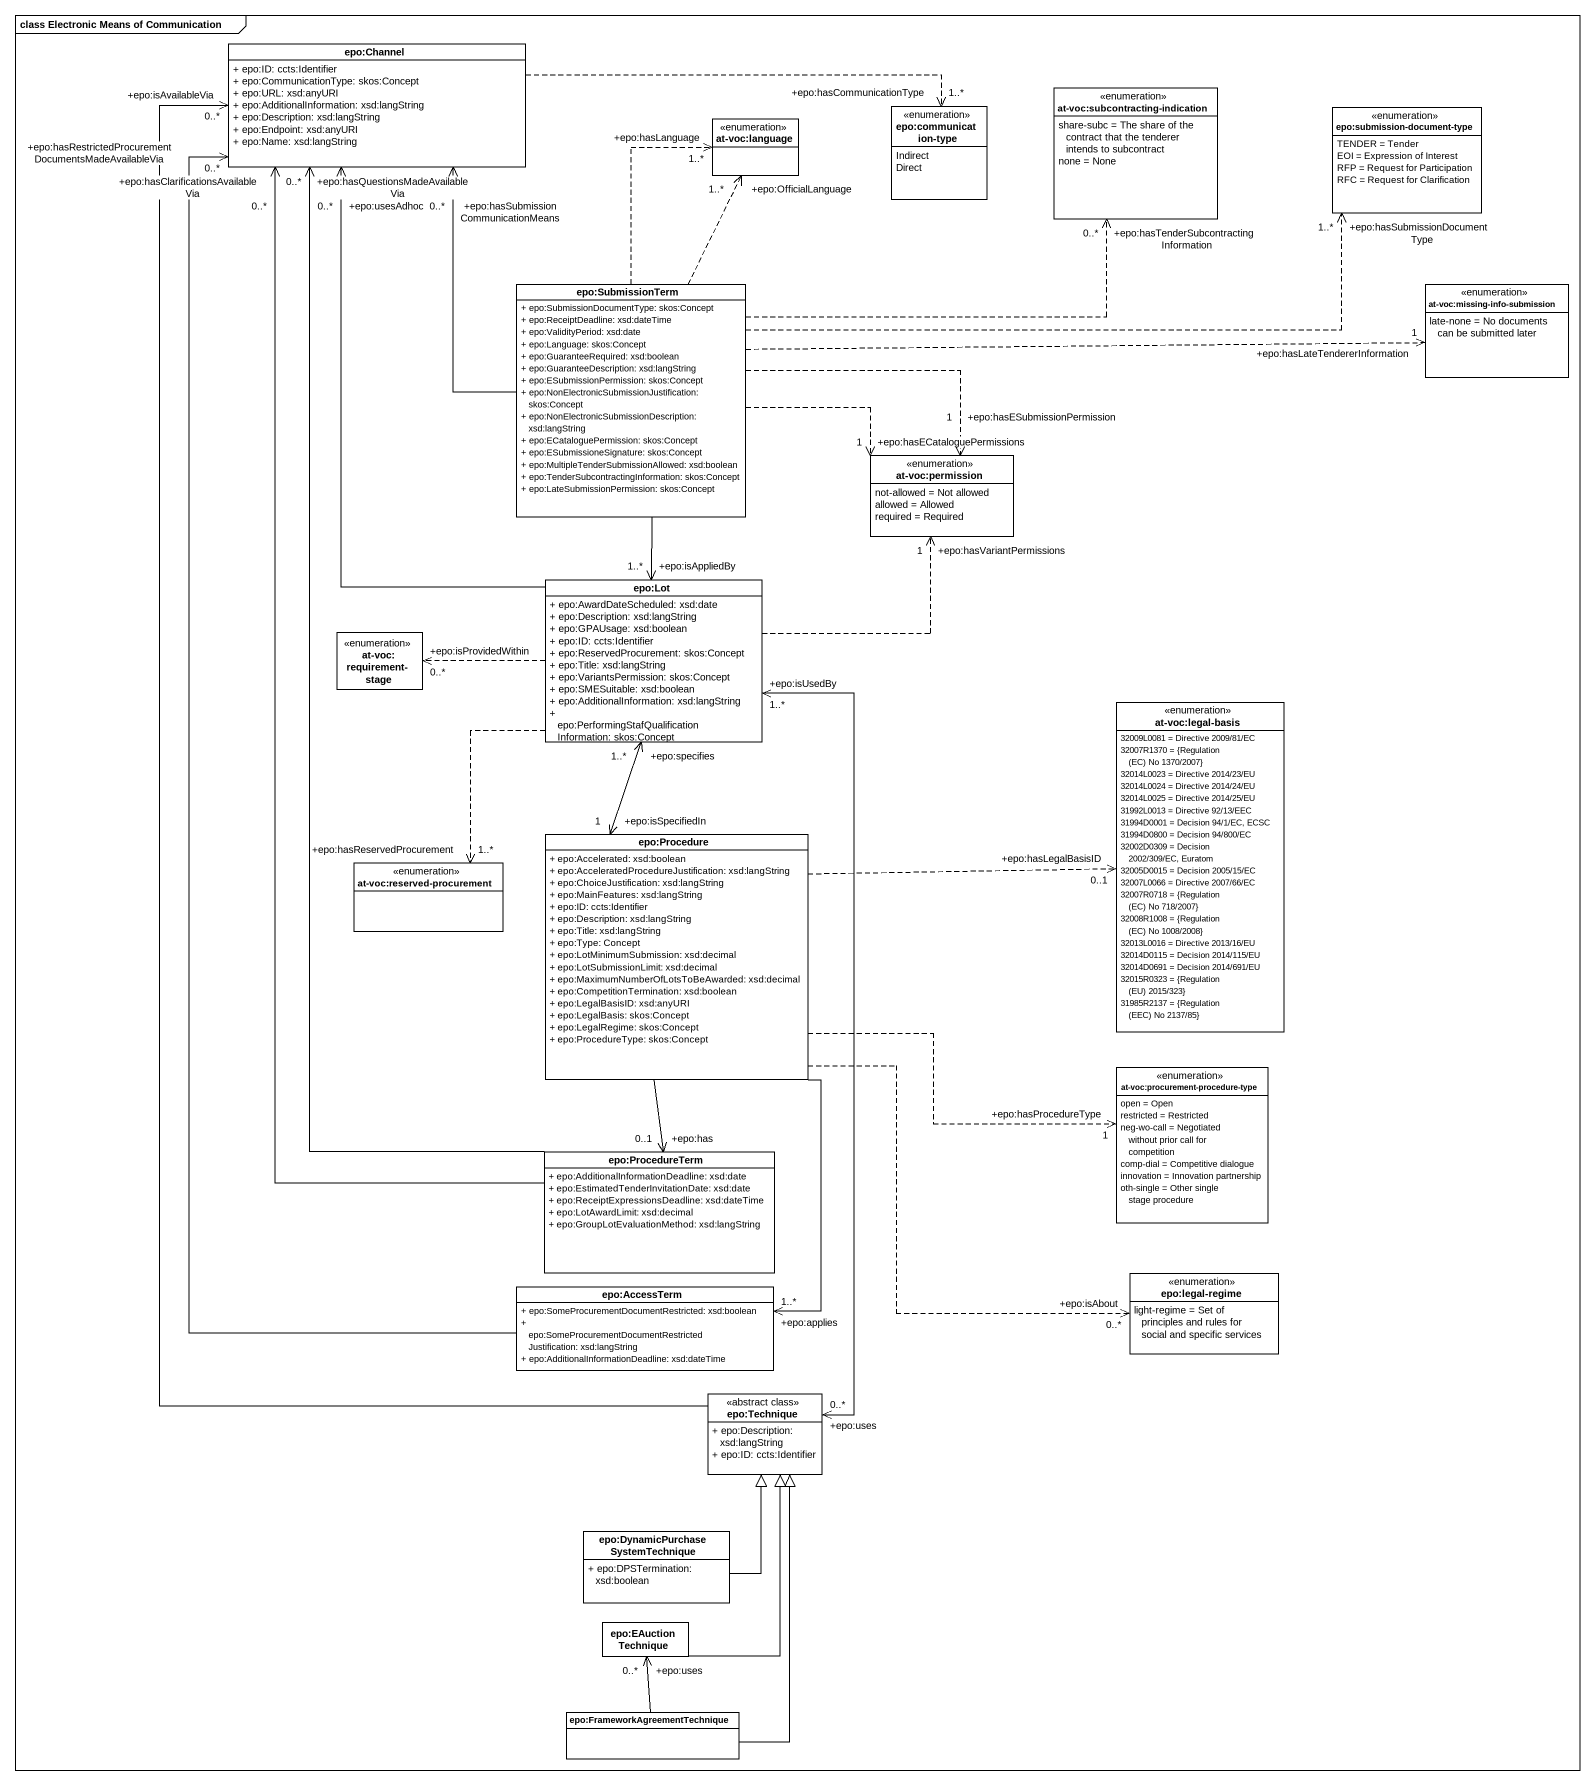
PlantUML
@startuml
mainframe class Electronic Means of Communication
hide circle
hide empty members
skinparam classAttributeIconSize 0
class "epo:Channel" as epo_Channel {
  + epo:ID: ccts:Identifier
  + epo:CommunicationType: skos:Concept
  + epo:URL: xsd:anyURI
  + epo:AdditionalInformation: xsd:langString
  + epo:Description: xsd:langString
  + epo:Endpoint: xsd:anyURI
  + epo:Name: xsd:langString
}
enum "at-voc:subcontracting-indication" as at_voc_subcontracting {
  share-subc = The share of the contract that the tenderer intends to subcontract
  none = None
}
enum "at-voc:language" as at_voc_language
enum "epo:communication-type" as epo_communication_type {
  Indirect
  Direct
}
enum "epo:submission-document-type" as epo_submission_document_type {
  TENDER = Tender
  EOI = Expression of Interest
  RFP = Request for Participation
  RFC = Request for Clarification
}
class "epo:SubmissionTerm" as epo_SubmissionTerm {
  + epo:SubmissionDocumentType: skos:Concept
  + epo:ReceiptDeadline: xsd:dateTime
  + epo:ValidityPeriod: xsd:date
  + epo:Language: skos:Concept
  + epo:GuaranteeRequired: xsd:boolean
  + epo:GuaranteeDescription: xsd:langString
  + epo:ESubmissionPermission: skos:Concept
  + epo:NonElectronicSubmissionJustification: skos:Concept
  + epo:NonElectronicSubmissionDescription: xsd:langString
  + epo:ECataloguePermission: skos:Concept
  + epo:ESubmissioneSignature: skos:Concept
  + epo:MultipleTenderSubmissionAllowed: xsd:boolean
  + epo:TenderSubcontractingInformation: skos:Concept
  + epo:LateSubmissionPermission: skos:Concept
}
enum "at-voc:missing-info-submission" as at_voc_missing_info {
  late-none = No documents can be submitted later
}
enum "at-voc:permission" as at_voc_permission {
  not-allowed = Not allowed
  allowed = Allowed
  required = Required
}
class "epo:Lot" as epo_Lot {
  + epo:AwardDateScheduled: xsd:date
  + epo:Description: xsd:langString
  + epo:GPAUsage: xsd:boolean
  + epo:ID: ccts:Identifier
  + epo:ReservedProcurement: skos:Concept
  + epo:Title: xsd:langString
  + epo:VariantsPermission: skos:Concept
  + epo:SMESuitable: xsd:boolean
  + epo:AdditionalInformation: xsd:langString
  + epo:PerformingStafQualificationInformation: skos:Concept
}
enum "at-voc:requirement-stage" as at_voc_requirement_stage
enum "at-voc:legal-basis" as at_voc_legal_basis {
  32009L0081 = Directive 2009/81/EC
  {field} 32007R1370 = {Regulation (EC) No 1370/2007}
  32014L0023 = Directive 2014/23/EU
  32014L0024 = Directive 2014/24/EU
  32014L0025 = Directive 2014/25/EU
  31992L0013 = Directive 92/13/EEC
  31994D0001 = Decision 94/1/EC, ECSC
  31994D0800 = Decision 94/800/EC
  32002D0309 = Decision 2002/309/EC, Euratom
  32005D0015 = Decision 2005/15/EC
  32007L0066 = Directive 2007/66/EC
  {field} 32007R0718 = {Regulation (EC) No 718/2007}
  {field} 32008R1008 = {Regulation (EC) No 1008/2008}
  32013L0016 = Directive 2013/16/EU
  32014D0115 = Decision 2014/115/EU
  32014D0691 = Decision 2014/691/EU
  {field} 32015R0323 = {Regulation (EU) 2015/323}
  {field} 31985R2137 = {Regulation (EEC) No 2137/85}
}
enum "at-voc:reserved-procurement" as at_voc_reserved_procurement
class "epo:Procedure" as epo_Procedure {
  + epo:Accelerated: xsd:boolean
  + epo:AcceleratedProcedureJustification: xsd:langString
  + epo:ChoiceJustification: xsd:langString
  + epo:MainFeatures: xsd:langString
  + epo:ID: ccts:Identifier
  + epo:Description: xsd:langString
  + epo:Title: xsd:langString
  + epo:Type: Concept
  + epo:LotMinimumSubmission: xsd:decimal
  + epo:LotSubmissionLimit: xsd:decimal
  + epo:MaximumNumberOfLotsToBeAwarded: xsd:decimal
  + epo:CompetitionTermination: xsd:boolean
  + epo:LegalBasisID: xsd:anyURI
  + epo:LegalBasis: skos:Concept
  + epo:LegalRegime: skos:Concept
  + epo:ProcedureType: skos:Concept
}
enum "at-voc:procurement-procedure-type" as at_voc_procurement {
  open = Open
  restricted = Restricted
  neg-wo-call = Negotiated without prior call for competition
  comp-dial = Competitive dialogue
  innovation = Innovation partnership
  oth-single = Other single stage procedure
}
class "epo:ProcedureTerm" as epo_ProcedureTerm {
  + epo:AdditionalInformationDeadline: xsd:date
  + epo:EstimatedTenderInvitationDate: xsd:date
  + epo:ReceiptExpressionsDeadline: xsd:dateTime
  + epo:LotAwardLimit: xsd:decimal
  + epo:GroupLotEvaluationMethod: xsd:langString
}
class "epo:AccessTerm" as epo_AccessTerm {
  + epo:SomeProcurementDocumentRestricted: xsd:boolean
  + epo:SomeProcurementDocumentRestrictedJustification: xsd:langString
  + epo:AdditionalInformationDeadline: xsd:dateTime
}
enum "epo:legal-regime" as epo_legal_regime {
  light-regime = Set of principles and rules for social and specific services
}
class "epo:Technique" as epo_Technique <<abstract class>> {
  + epo:Description: xsd:langString
  + epo:ID: ccts:Identifier
}
class "epo:DynamicPurchaseSystemTechnique" as epo_DynamicPurchaseSystemTec {
  + epo:DPSTermination: xsd:boolean
}
class "epo:EAuctionTechnique" as epo_EAuctionTechnique
class "epo:FrameworkAgreementTechnique" as epo_FrameworkAgreementTechni
epo_Channel .right.> "+epo:hasCommunicationType\n1..*" epo_communication_type
epo_SubmissionTerm -up-> "+epo:hasSubmissionCommunicationMeans\n0..*" epo_Channel
epo_SubmissionTerm .right.> "+epo:hasTenderSubcontractingInformation\n0..*" at_voc_subcontracting
epo_SubmissionTerm .up.> "+epo:OfficialLanguage\n1..*" at_voc_language
epo_SubmissionTerm .up.> "+epo:hasLanguage\n1..*" at_voc_language
epo_SubmissionTerm .right.> "+epo:hasSubmissionDocumentType\n1..*" epo_submission_document_type
epo_SubmissionTerm .right.> "+epo:hasLateTendererInformation\n1" at_voc_missing_info
epo_SubmissionTerm .right.> "+epo:hasECataloguePermissions\n1" at_voc_permission
epo_SubmissionTerm .right.> "+epo:hasESubmissionPermission\n1" at_voc_permission
epo_SubmissionTerm --> "+epo:isAppliedBy\n1..*" epo_Lot
epo_Lot -up-> "+epo:usesAdhoc\n0..*" epo_Channel
epo_Lot .right.> "+epo:hasVariantPermissions\n1" at_voc_permission
epo_Lot .left.> "+epo:isProvidedWithin\n0..*" at_voc_requirement_stage
epo_Lot ..> "+epo:hasReservedProcurement\n1..*" at_voc_reserved_procurement
epo_Procedure "+epo:isSpecifiedIn\n1" <-up-> "+epo:specifies\n1..*" epo_Lot
epo_Procedure .right.> "+epo:hasLegalBasisID\n0..1" at_voc_legal_basis
epo_Procedure .right.> "+epo:hasProcedureType\n1" at_voc_procurement
epo_Procedure --> "+epo:has\n0..1" epo_ProcedureTerm
epo_Procedure --> "+epo:applies\n1..*" epo_AccessTerm
epo_Procedure ..> "+epo:isAbout\n0..*" epo_legal_regime
epo_ProcedureTerm -up-> "+epo:hasQuestionsMadeAvailableVia\n0..*" epo_Channel
epo_ProcedureTerm -up-> "+epo:hasClarificationsAvailableVia\n0..*" epo_Channel
epo_AccessTerm -up-> "+epo:hasRestrictedProcurementDocumentsMadeAvailableVia\n0..*" epo_Channel
epo_Technique -up-> "+epo:isAvailableVia\n0..*" epo_Channel
epo_Technique "+epo:uses\n0..*" <-up-> "+epo:isUsedBy\n1..*" epo_Lot
epo_DynamicPurchaseSystemTec -up-|> epo_Technique
epo_EAuctionTechnique -up-|> epo_Technique
epo_FrameworkAgreementTechni -up-|> epo_Technique
epo_FrameworkAgreementTechni -up-> "+epo:uses\n0..*" epo_EAuctionTechnique
@enduml
